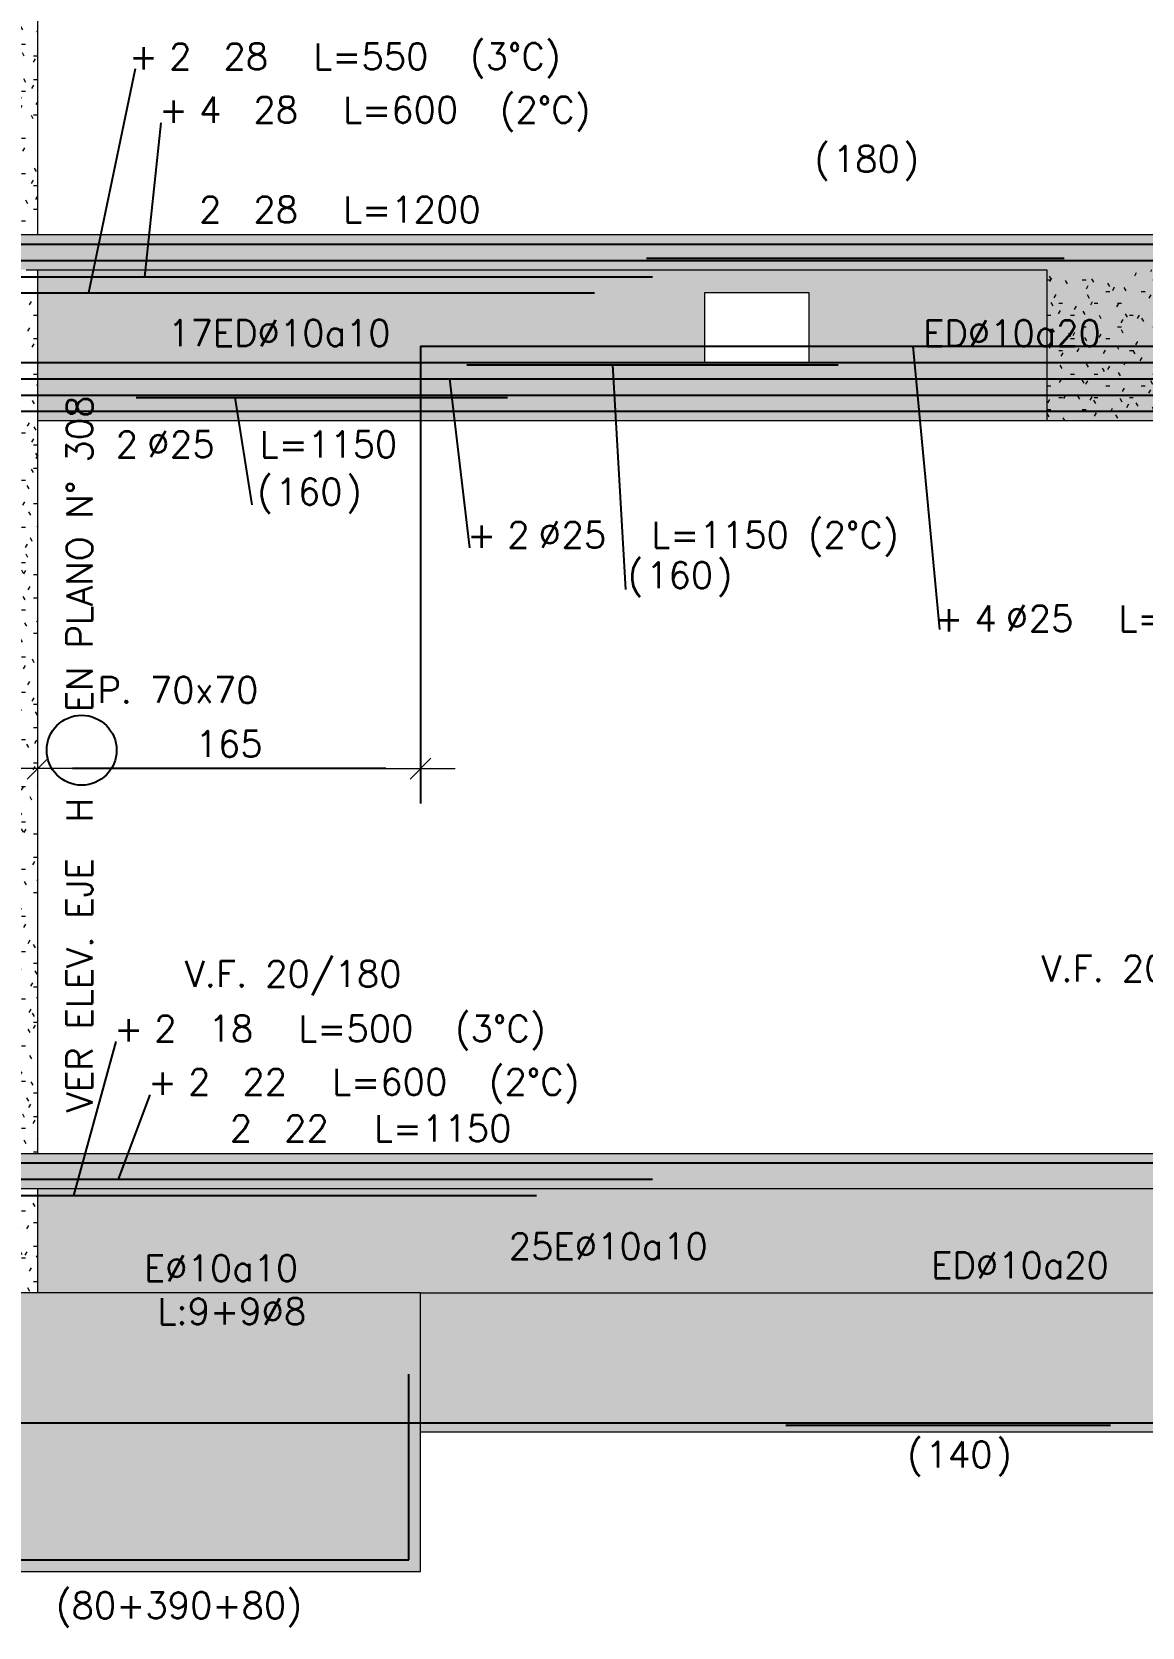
# Model space of a CAD drawing. Extents: x -3544 to 11711, y -11366 to 8565.
# Drawn here: x 3419 to 3898, y 1627 to 2315 of the extents above; entities that cross this region are included whole.
import ezdxf
from ezdxf.enums import TextEntityAlignment as Align

# ---------------------------------------------------------------- set-up
doc = ezdxf.new("R2010")
doc.units = 0
doc.header["$LTSCALE"] = 30
doc.header["$MEASUREMENT"] = 0
doc.linetypes.add('EJE2$0$RLE-PROYECCION', pattern=[0.71438, 0.47625, -0.23813])
doc.layers.get('0').update_dxf_attribs({"linetype": 'CONTINUOUS'})
doc.layers.add('EJE2$0$RLA-ACHURADO', color=30, linetype='EJE2$0$RLE-PROYECCION', lineweight=15, transparency=0.7)
for name, color, linetype, lineweight in [('EJE2$0$RLA-CONTORNO', 30, 'CONTINUOUS', 15), ('EJE2$0$RLA-COTAS', 7, 'CONTINUOUS', 9), ('EJE2$0$RLA-TEXTOS-1', 9, 'CONTINUOUS', 9)]:
    doc.layers.add(name, color=color, linetype=linetype, lineweight=lineweight)
doc.layers.add('EJE2$0$RLA-FE', color=7, linetype='CONTINUOUS')
doc.layers.add('EJE2$0$RLA-TEXTOS-FE', color=9, linetype='CONTINUOUS')
doc.styles.add('EJE2$0$RomanS', font='romans.shx', dxfattribs={"height": 11.25})
doc.dimstyles.new('EJE2$0$ING-50', dxfattribs={"dimscale": 50, "dimtxt": 0.27, "dimasz": 0.3, "dimexe": 0, "dimexo": 0, "dimgap": 0.1, "dimtad": 1, "dimdec": 1, "dimzin": 12, "dimdsep": 46, "dimtxsty": 'EJE2$0$RomanS', "dimblk": 'EJE2$0$TICK1', "dimblk1": 'EJE2$0$TICK1', "dimblk2": 'EJE2$0$TICK1', "dimcen": 0.09, "dimclrd": 2, "dimclre": 1, "dimclrt": 3, "dimadec": 0, "dimazin": 0, "dimtfac": 1, "dimtdec": 0, "dimtix": 1, "dimtmove": 2, "dimatfit": 3, "dimldrblk": 'EJE2$0$TICK1', "dimfxl": 0, "dimfxlon": 1, "dimtolj": 1, "dimtzin": 0, "dimarcsym": 0})
pattern_1 = [(0, (-1898.762, -1266.802), (20.32, 5.08), [1.676, -13.564, 1.676, -13.564, -81.28]), (0, (-1898.762, -1266.802), (20.32, 5.08), [-30.48, 1.676, -28.804, 1.676, -13.564, -35.56]), (0, (-1898.762, -1266.802), (20.32, 5.08), [-76.2, 1.676, -8.484, 1.676, -23.724]), (120, (-1891.142, -1264.262), (-14.559409, 15.057636), [1.676, -13.564, 1.676, -13.564, -81.28]), (120, (-1891.142, -1264.262), (-14.559409, 15.057636), [-30.48, 1.676, -28.804, 1.676, -13.564, -35.56]), (120, (-1891.142, -1264.262), (-14.559409, 15.057636), [-76.2, 1.676, -8.484, 1.676, -23.724]), (240, (-1888.602, -1254.102), (-5.760591, -20.137636), [1.676, -13.564, 1.676, -13.564, -81.28]), (240, (-1888.602, -1254.102), (-5.760591, -20.137636), [-30.48, 1.676, -28.804, 1.676, -13.564, -35.56]), (240, (-1888.602, -1254.102), (-5.760591, -20.137636), [-76.2, 1.676, -8.484, 1.676, -23.724])]

# ---------------------------------------------------------------- blocks, each defined once
blk = doc.blocks.new('*U204')
at = {"layer": 'EJE2$0$RLA-FE'}
blk.add_line((0, 0), (1118.21, 0), dxfattribs=at)
at = {"layer": 'EJE2$0$RLA-FE', "color": 3, "style": 'EJE2$0$RomanS'}
for tag, p, flags in [('PHI', (640.6, 9.54), 14), ('DIAM', (650.46, 9.32), 12), ('MINUS', (672.48, 9.32), 13), ('MARK', (685.87, 9.32), 13), ('TEXTO_FE1', (689.17, 9.32), 8), ('TEXTO_FE2', (756.69, 9.34), 8), ('TIPO', (598.8, -75.78), 13), ('NVECES', (584.93, -94.72), 13), ('NUMFE', (588.86, -114.48), 13), ('CAPA', (597.06, -133.6), 13), ('DESPLAZA', (278.34, -151.59), 13), ('ESPACIO', (284.39, -169.95), 13), ('CANT', (298.23, -188.75), 13)]:
    blk.add_attdef(tag, p, '', height=11.25, dxfattribs=dict(at, flags=flags))
at = {"layer": 'EJE2$0$RLA-FE', "color": 3, "style": 'EJE2$0$RomanS', "flags": 8}
for tag, p in [('F=', (622.3, 9.32)), ('NUM', (636.71, 9.32))]:
    blk.add_attdef(tag, text='', height=11.25, dxfattribs=at).set_placement(p, align=Align.RIGHT)
blk = doc.blocks.new('*U208')
at = {"layer": 'EJE2$0$RLA-FE'}
for q in [(0, 0), (968.21, 0)]:
    blk.add_line((0, 0), q, dxfattribs=at)
at = {"layer": 'EJE2$0$RLA-FE', "color": 3, "style": 'EJE2$0$RomanS'}
for tag, p, flags in [('PHI', (274.51, 9.54), 14), ('DIAM', (284.36, 9.32), 12), ('MINUS', (306.38, 9.32), 13), ('MARK', (319.78, 9.32), 13), ('TEXTO_FE1', (323.08, 9.32), 8), ('TEXTO_FE2', (390.6, 9.34), 8), ('TIPO', (523.8, -75.78), 13), ('NVECES', (509.93, -94.72), 13), ('NUMFE', (513.86, -114.48), 13), ('CAPA', (522.06, -133.6), 13), ('DESPLAZA', (278.34, -151.59), 13), ('ESPACIO', (284.39, -169.95), 13), ('CANT', (298.23, -188.75), 13)]:
    blk.add_attdef(tag, p, '', height=11.25, dxfattribs=dict(at, flags=flags))
at = {"layer": 'EJE2$0$RLA-FE', "color": 3, "style": 'EJE2$0$RomanS', "flags": 8}
for tag, p in [('F=', (256.2, 9.32)), ('NUM', (270.61, 9.32))]:
    blk.add_attdef(tag, text='', height=11.25, dxfattribs=at).set_placement(p, align=Align.RIGHT)
blk = doc.blocks.new('*U44')
at = {"layer": 'EJE2$0$RLA-FE'}
for p, q in [((0, 0), (1118.21, 0)), ((1118.21, 0), (1168.21, 0)), ((1168.21, 0), (1200, 0)), ((1200, 0), (1200, 0))]:
    blk.add_line(p, q, dxfattribs=at)
at = {"layer": 'EJE2$0$RLA-FE', "color": 3, "style": 'EJE2$0$RomanS', "flags": 8}
for tag, p in [('F=', (508.44, 36.32)), ('NUM', (522.85, 36.32))]:
    blk.add_attdef(tag, text='', height=11.25, dxfattribs=at).set_placement(p, align=Align.RIGHT)
at = {"layer": 'EJE2$0$RLA-FE', "color": 3, "style": 'EJE2$0$RomanS'}
for tag, p, flags in [('PHI', (526.74, 36.54), 14), ('DIAM', (536.6, 36.32), 12), ('MINUS', (558.62, 36.32), 13), ('MARK', (572.01, 36.32), 13), ('TEXTO_FE1', (575.31, 36.32), 8), ('TEXTO_FE2', (642.83, 36.34), 8), ('TIPO', (598.8, -75.78), 13), ('NVECES', (584.93, -94.72), 13), ('NUMFE', (588.86, -114.48), 13), ('CAPA', (597.06, -133.6), 13), ('DESPLAZA', (278.34, -151.59), 13), ('ESPACIO', (284.39, -169.95), 13), ('CANT', (298.23, -188.75), 13)]:
    blk.add_attdef(tag, p, '', height=11.25, dxfattribs=dict(at, flags=flags))
blk = doc.blocks.new('*U207')
at = {"layer": 'EJE2$0$RLA-FE'}
for q in [(0, 0), (968.21, 0)]:
    blk.add_line((0, 0), q, dxfattribs=at)
at = {"layer": 'EJE2$0$RLA-FE', "color": 3, "style": 'EJE2$0$RomanS', "flags": 8}
for tag, p in [('F=', (343.4, 36.32)), ('NUM', (357.8, 36.32))]:
    blk.add_attdef(tag, text='', height=11.25, dxfattribs=at).set_placement(p, align=Align.RIGHT)
at = {"layer": 'EJE2$0$RLA-FE', "color": 3, "style": 'EJE2$0$RomanS'}
for tag, p, flags in [('PHI', (361.7, 36.54), 14), ('DIAM', (371.56, 36.32), 12), ('MINUS', (393.57, 36.32), 13), ('MARK', (406.97, 36.32), 13), ('TEXTO_FE1', (410.27, 36.32), 8), ('TEXTO_FE2', (477.79, 36.34), 8), ('TIPO', (523.8, -75.78), 13), ('NVECES', (509.93, -94.72), 13), ('NUMFE', (513.86, -114.48), 13), ('CAPA', (522.06, -133.6), 13), ('DESPLAZA', (278.34, -151.59), 13), ('ESPACIO', (284.39, -169.95), 13), ('CANT', (298.23, -188.75), 13)]:
    blk.add_attdef(tag, p, '', height=11.25, dxfattribs=dict(at, flags=flags))
blk = doc.blocks.new('*U42')
at = {"layer": 'EJE2$0$RLA-FE', "color": 6}
blk.add_line((0, 1), (180, 1), dxfattribs=at)
at = {"layer": 'EJE2$0$RLA-FE', "color": 3, "style": 'EJE2$0$RomanS', "flags": 8}
for tag, p in [('(', (75.66, 38.14)), ('EMP', (94.68, 38.14)), (')', (113.99, 38.14))]:
    blk.add_attdef(tag, text='', height=11.25, dxfattribs=at).set_placement(p, align=Align.CENTER)
blk = doc.blocks.new('*U205')
at = {"layer": 'EJE2$0$RLA-FE'}
for p, q in [((0, 0), (0, 0)), ((0, 0), (518.21, 0)), ((518.21, 0), (568.21, 0)), ((568.21, 0), (600, 0)), ((600, 0), (600, 0))]:
    blk.add_line(p, q, dxfattribs=at)
at = {"layer": 'EJE2$0$RLA-FE', "color": 3, "style": 'EJE2$0$RomanS', "flags": 8}
for tag, p in [('F=', (399.8, 66.32)), ('NUM', (414.21, 66.32))]:
    blk.add_attdef(tag, text='', height=11.25, dxfattribs=at).set_placement(p, align=Align.RIGHT)
at = {"layer": 'EJE2$0$RLA-FE', "color": 3, "style": 'EJE2$0$RomanS'}
for tag, p, flags in [('PHI', (418.1, 66.54), 14), ('DIAM', (427.96, 66.32), 12), ('MINUS', (449.98, 66.32), 13), ('MARK', (463.37, 66.32), 13), ('TEXTO_FE1', (466.67, 66.32), 8), ('TEXTO_FE2', (534.19, 66.34), 8), ('TIPO', (298.8, -75.78), 13), ('NVECES', (284.93, -94.72), 13), ('NUMFE', (288.86, -114.48), 13), ('CAPA', (297.06, -133.6), 13), ('DESPLAZA', (278.34, -151.59), 13), ('ESPACIO', (284.39, -169.95), 13), ('CANT', (298.23, -188.75), 13)]:
    blk.add_attdef(tag, p, '', height=11.25, dxfattribs=dict(at, flags=flags))
blk = doc.blocks.new('*U206')
at = {"layer": 'EJE2$0$RLA-FE'}
for p, q in [((0, 0), (0, 0)), ((0, 0), (468.21, 0)), ((468.21, 0), (518.21, 0)), ((518.21, 0), (550, 0)), ((550, 0), (550, 0))]:
    blk.add_line(p, q, dxfattribs=at)
at = {"layer": 'EJE2$0$RLA-FE', "color": 3, "style": 'EJE2$0$RomanS', "flags": 8}
for tag, p in [('F=', (361.9, 96.32)), ('NUM', (376.31, 96.32))]:
    blk.add_attdef(tag, text='', height=11.25, dxfattribs=at).set_placement(p, align=Align.RIGHT)
at = {"layer": 'EJE2$0$RLA-FE', "color": 3, "style": 'EJE2$0$RomanS'}
for tag, p, flags in [('PHI', (380.21, 96.54), 14), ('DIAM', (390.06, 96.32), 12), ('MINUS', (412.08, 96.32), 13), ('MARK', (425.48, 96.32), 13), ('TEXTO_FE1', (428.78, 96.32), 8), ('TEXTO_FE2', (496.3, 96.34), 8), ('TIPO', (273.8, -75.78), 13), ('NVECES', (259.93, -94.72), 13), ('NUMFE', (263.86, -114.48), 13), ('CAPA', (272.06, -133.6), 13), ('DESPLAZA', (278.34, -151.59), 13), ('ESPACIO', (284.39, -169.95), 13), ('CANT', (298.23, -188.75), 13)]:
    blk.add_attdef(tag, p, '', height=11.25, dxfattribs=dict(at, flags=flags))
blk = doc.blocks.new('*U190')
at = {"layer": 'EJE2$0$RLA-FE'}
blk.add_line((0, 0), (1068.21, 0), dxfattribs=at)
at = {"layer": 'EJE2$0$RLA-FE', "color": 3, "style": 'EJE2$0$RomanS', "flags": 8}
for tag, p in [('F=', (396.34, -19.89)), ('NUM', (410.75, -19.89))]:
    blk.add_attdef(tag, text='', height=11.25, dxfattribs=at).set_placement(p, align=Align.RIGHT)
at = {"layer": 'EJE2$0$RLA-FE', "color": 3, "style": 'EJE2$0$RomanS'}
for tag, p, flags in [('PHI', (414.65, -19.68), 12), ('DIAM', (424.5, -19.89), 12), ('MINUS', (446.52, -19.89), 13), ('MARK', (459.91, -19.89), 13), ('TEXTO_FE1', (463.21, -19.89), 8), ('TEXTO_FE2', (530.73, -19.88), 8), ('TIPO', (573.8, -57.92), 13), ('NVECES', (559.93, -76.86), 13), ('NUMFE', (563.86, -96.62), 13), ('CAPA', (572.06, -115.74), 13), ('DESPLAZA', (277.18, -134.17), 13), ('ESPACIO', (283.22, -152.53), 13), ('CANT', (297.06, -171.33), 13)]:
    blk.add_attdef(tag, p, '', height=11.25, dxfattribs=dict(at, flags=flags))
blk = doc.blocks.new('*U60')
at = {"layer": 'EJE2$0$RLA-FE'}
for p, q in [((0, 0), (0, 0)), ((0, 0), (1068.21, 0)), ((1068.21, 0), (1118.21, 0)), ((1118.21, 0), (1150, 0)), ((1150, 0), (1150, 0))]:
    blk.add_line(p, q, dxfattribs=at)
at = {"layer": 'EJE2$0$RLA-FE', "color": 3, "style": 'EJE2$0$RomanS', "flags": 8}
for tag, p in [('F=', (483.44, -47.89)), ('NUM', (497.85, -47.89))]:
    blk.add_attdef(tag, text='', height=11.25, dxfattribs=at).set_placement(p, align=Align.RIGHT)
at = {"layer": 'EJE2$0$RLA-FE', "color": 3, "style": 'EJE2$0$RomanS'}
for tag, p, flags in [('PHI', (501.74, -47.68), 12), ('DIAM', (511.6, -47.89), 12), ('MINUS', (533.62, -47.89), 13), ('MARK', (547.01, -47.89), 13), ('TEXTO_FE1', (550.31, -47.89), 8), ('TEXTO_FE2', (617.83, -47.88), 8), ('TIPO', (573.8, -57.92), 13), ('NVECES', (559.93, -76.86), 13), ('NUMFE', (563.86, -96.62), 13), ('CAPA', (572.06, -115.74), 13), ('DESPLAZA', (277.18, -134.17), 13), ('ESPACIO', (283.22, -152.53), 13), ('CANT', (297.06, -171.33), 13)]:
    blk.add_attdef(tag, p, '', height=11.25, dxfattribs=dict(at, flags=flags))
blk = doc.blocks.new('*U191')
at = {"layer": 'EJE2$0$RLA-FE', "color": 6}
blk.add_line((0, -1), (160, -1), dxfattribs=at)
at = {"layer": 'EJE2$0$RLA-FE', "color": 3, "style": 'EJE2$0$RomanS', "flags": 8}
for tag, p in [('(', (55.45, -47.26)), (')', (93.79, -47.26)), ('EMP', (74.48, -47.26))]:
    blk.add_attdef(tag, text='', height=11.25, dxfattribs=at).set_placement(p, align=Align.CENTER)
blk = doc.blocks.new('*U192')
at = {"layer": 'EJE2$0$RLA-FE'}
blk.add_line((0, 0), (1068.21, 0), dxfattribs=at)
at = {"layer": 'EJE2$0$RLA-FE', "color": 3, "style": 'EJE2$0$RomanS'}
for tag, p, flags in [('TIPO', (573.8, -57.92), 13), ('PHI', (470.93, -72.68), 12), ('DIAM', (480.79, -72.89), 12), ('MINUS', (502.81, -72.89), 13), ('MARK', (516.2, -72.89), 13), ('TEXTO_FE1', (519.5, -72.89), 8), ('TEXTO_FE2', (587.02, -72.88), 8), ('NVECES', (559.93, -76.86), 13), ('NUMFE', (563.86, -96.62), 13), ('CAPA', (572.06, -115.74), 13), ('DESPLAZA', (277.18, -134.17), 13), ('ESPACIO', (283.22, -152.53), 13), ('CANT', (297.06, -171.33), 13)]:
    blk.add_attdef(tag, p, '', height=11.25, dxfattribs=dict(at, flags=flags))
at = {"layer": 'EJE2$0$RLA-FE', "color": 3, "style": 'EJE2$0$RomanS', "flags": 8}
for tag, p in [('F=', (452.63, -72.89)), ('NUM', (467.04, -72.89))]:
    blk.add_attdef(tag, text='', height=11.25, dxfattribs=at).set_placement(p, align=Align.RIGHT)
blk = doc.blocks.new('*U189')
at = {"layer": 'EJE2$0$RLA-FE'}
for p, q in [((0, 0), (1068.21, 0)), ((1068.21, 0), (1118.21, 0)), ((1118.21, 0), (1150, 0)), ((1150, 0), (1150, 0))]:
    blk.add_line(p, q, dxfattribs=at)
at = {"layer": 'EJE2$0$RLA-FE', "color": 3, "style": 'EJE2$0$RomanS'}
for tag, p, flags in [('TIPO', (573.8, -57.92), 13), ('NVECES', (559.93, -76.86), 13), ('PHI', (460.88, -97.68), 12), ('DIAM', (470.73, -97.89), 12), ('MINUS', (492.75, -97.89), 13), ('MARK', (506.14, -97.89), 13), ('TEXTO_FE1', (509.44, -97.89), 8), ('NUMFE', (563.86, -96.62), 13), ('TEXTO_FE2', (576.97, -97.88), 8), ('CAPA', (572.06, -115.74), 13), ('DESPLAZA', (277.18, -134.17), 13), ('ESPACIO', (283.22, -152.53), 13), ('CANT', (297.06, -171.33), 13)]:
    blk.add_attdef(tag, p, '', height=11.25, dxfattribs=dict(at, flags=flags))
at = {"layer": 'EJE2$0$RLA-FE', "color": 3, "style": 'EJE2$0$RomanS', "flags": 8}
for tag, p in [('F=', (442.57, -97.89)), ('NUM', (456.98, -97.89))]:
    blk.add_attdef(tag, text='', height=11.25, dxfattribs=at).set_placement(p, align=Align.RIGHT)
blk = doc.blocks.new('*U195')
at = {"layer": 'EJE2$0$RLA-FE'}
for q in [(0, 0), (1118.21, 0)]:
    blk.add_line((0, 0), q, dxfattribs=at)
at = {"layer": 'EJE2$0$RLA-FE', "color": 3, "style": 'EJE2$0$RomanS'}
for tag, p, flags in [('TIPO', (598.8, -57.92), 13), ('NVECES', (584.93, -76.86), 13), ('PHI', (576.2, -97.68), 12), ('DIAM', (586.05, -97.89), 12), ('NUMFE', (588.86, -96.62), 13), ('MINUS', (608.07, -97.89), 13), ('MARK', (621.46, -97.89), 13), ('TEXTO_FE1', (624.77, -97.89), 8), ('TEXTO_FE2', (692.29, -97.88), 8), ('CAPA', (597.06, -115.74), 13), ('DESPLAZA', (277.18, -134.17), 13), ('ESPACIO', (283.22, -152.53), 13), ('CANT', (297.06, -171.33), 13)]:
    blk.add_attdef(tag, p, '', height=11.25, dxfattribs=dict(at, flags=flags))
at = {"layer": 'EJE2$0$RLA-FE', "color": 3, "style": 'EJE2$0$RomanS', "flags": 8}
for tag, p in [('F=', (557.89, -97.89)), ('NUM', (572.3, -97.89))]:
    blk.add_attdef(tag, text='', height=11.25, dxfattribs=at).set_placement(p, align=Align.RIGHT)
blk = doc.blocks.new('*U193')
at = {"layer": 'EJE2$0$RLA-FE', "color": 6}
blk.add_line((0, -1), (160, -1), dxfattribs=at)
at = {"layer": 'EJE2$0$RLA-FE', "color": 3, "style": 'EJE2$0$RomanS', "flags": 8}
for tag, p in [('(', (72.67, -97.26)), ('EMP', (91.7, -97.26)), (')', (111.01, -97.26))]:
    blk.add_attdef(tag, text='', height=11.25, dxfattribs=at).set_placement(p, align=Align.CENTER)
blk = doc.blocks.new('*U194')
at = {"layer": 'EJE2$0$RLA-FE'}
for p, q in [((0, 0), (0, 0)), ((0, 0), (518.21, 0)), ((518.21, 0), (568.21, 0)), ((568.21, 0), (600, 0)), ((600, 0), (600, 0))]:
    blk.add_line(p, q, dxfattribs=at)
at = {"layer": 'EJE2$0$RLA-FE', "color": 3, "style": 'EJE2$0$RomanS'}
for tag, p, flags in [('TIPO', (298.8, -57.92), 13), ('NVECES', (284.93, -76.86), 13), ('NUMFE', (288.86, -96.62), 13), ('CAPA', (297.06, -115.74), 13), ('PHI', (252.31, -122.68), 12), ('DIAM', (262.17, -122.89), 12), ('MINUS', (284.19, -122.89), 13), ('MARK', (297.58, -122.89), 13), ('TEXTO_FE1', (300.88, -122.89), 8), ('TEXTO_FE2', (368.4, -122.88), 8), ('DESPLAZA', (277.18, -134.17), 13), ('ESPACIO', (283.22, -152.53), 13), ('CANT', (297.06, -171.33), 13)]:
    blk.add_attdef(tag, p, '', height=11.25, dxfattribs=dict(at, flags=flags))
at = {"layer": 'EJE2$0$RLA-FE', "color": 3, "style": 'EJE2$0$RomanS', "flags": 8}
for tag, p in [('F=', (234.01, -122.89)), ('NUM', (248.42, -122.89))]:
    blk.add_attdef(tag, text='', height=11.25, dxfattribs=at).set_placement(p, align=Align.RIGHT)
blk = doc.blocks.new('EJE2$0$TICK1')
for points in [[(-1, 0), (1, 0)], [(-0.3, -0.3), (0.3, 0.3)]]:
    blk.add_lwpolyline(points)
blk = doc.blocks.new('*D90')
at = {"layer": 'EJE2$0$RLA-COTAS', "color": 2, "lineweight": -2, "transparency": 16777216}
blk.add_line((790.48, -235), (655.48, -235), dxfattribs=at)
at = {"layer": 'EJE2$0$RLA-COTAS', "color": 2, "lineweight": -2, "transparency": 16777216, "xscale": 15, "yscale": 15, "zscale": 15, "rotation": 180}
blk.add_blockref('EJE2$0$TICK1', (640.48, -235), dxfattribs=at)
at = {"layer": 'EJE2$0$RLA-COTAS', "color": 2, "lineweight": -2, "transparency": 16777216, "xscale": 15, "yscale": 15, "zscale": 15}
blk.add_blockref('EJE2$0$TICK1', (805.48, -235), dxfattribs=at)
at = {"layer": 'EJE2$0$RLA-COTAS', "color": 3, "transparency": 16777216, "insert": (722.98, -224.38), "char_height": 11.25, "attachment_point": 5, "style": 'EJE2$0$RomanS'}
blk.add_mtext('\\A1;165', dxfattribs=at)
blk = doc.blocks.new('*U174')
at = {"layer": 'EJE2$0$RLA-FE'}
blk.add_line((0, 0), (1068.21, 0), dxfattribs=at)
at = {"layer": 'EJE2$0$RLA-FE', "color": 3, "style": 'EJE2$0$RomanS'}
for tag, p, flags in [('PHI', (573.87, 9.54), 14), ('DIAM', (583.72, 9.32), 12), ('MINUS', (605.74, 9.32), 13), ('MARK', (619.13, 9.32), 13), ('TEXTO_FE1', (622.43, 9.32), 8), ('TEXTO_FE2', (689.95, 9.34), 8), ('TIPO', (573.8, -75.78), 13), ('NVECES', (559.93, -94.72), 13), ('NUMFE', (563.86, -114.48), 13), ('CAPA', (572.06, -133.6), 13), ('DESPLAZA', (278.34, -151.59), 13), ('ESPACIO', (284.39, -169.95), 13), ('CANT', (298.23, -188.75), 13)]:
    blk.add_attdef(tag, p, '', height=11.25, dxfattribs=dict(at, flags=flags))
at = {"layer": 'EJE2$0$RLA-FE', "color": 3, "style": 'EJE2$0$RomanS', "flags": 8}
for tag, p in [('F=', (555.56, 9.32)), ('NUM', (569.97, 9.32))]:
    blk.add_attdef(tag, text='', height=11.25, dxfattribs=at).set_placement(p, align=Align.RIGHT)
blk = doc.blocks.new('*U158')
at = {"layer": 'EJE2$0$RLA-FE'}
for p, q in [((0, 0), (1118.21, 0)), ((1118.21, 0), (1168.21, 0)), ((1168.21, 0), (1200, 0)), ((1200, 0), (1200, 0))]:
    blk.add_line(p, q, dxfattribs=at)
at = {"layer": 'EJE2$0$RLA-FE', "color": 3, "style": 'EJE2$0$RomanS', "flags": 8}
for tag, p in [('F=', (508.44, -19.89)), ('NUM', (522.85, -19.89))]:
    blk.add_attdef(tag, text='', height=11.25, dxfattribs=at).set_placement(p, align=Align.RIGHT)
at = {"layer": 'EJE2$0$RLA-FE', "color": 3, "style": 'EJE2$0$RomanS'}
for tag, p, flags in [('PHI', (526.74, -19.68), 12), ('DIAM', (536.6, -19.89), 12), ('MINUS', (558.62, -19.89), 13), ('MARK', (572.01, -19.89), 13), ('TEXTO_FE1', (575.31, -19.89), 8), ('TEXTO_FE2', (642.83, -19.88), 8), ('TIPO', (598.8, -57.92), 13), ('NVECES', (584.93, -76.86), 13), ('NUMFE', (588.86, -96.62), 13), ('CAPA', (597.06, -115.74), 13), ('DESPLAZA', (277.18, -134.17), 13), ('ESPACIO', (283.22, -152.53), 13), ('CANT', (297.06, -171.33), 13)]:
    blk.add_attdef(tag, p, '', height=11.25, dxfattribs=dict(at, flags=flags))
blk = doc.blocks.new('*U57')
at = {"layer": 'EJE2$0$RLA-FE'}
for q in [(0, 0), (1068.21, 0)]:
    blk.add_line((0, 0), q, dxfattribs=at)
at = {"layer": 'EJE2$0$RLA-FE', "color": 3, "style": 'EJE2$0$RomanS', "flags": 8}
for tag, p in [('F=', (483.44, -19.89)), ('NUM', (497.85, -19.89))]:
    blk.add_attdef(tag, text='', height=11.25, dxfattribs=at).set_placement(p, align=Align.RIGHT)
at = {"layer": 'EJE2$0$RLA-FE', "color": 3, "style": 'EJE2$0$RomanS'}
for tag, p, flags in [('PHI', (501.74, -19.68), 12), ('DIAM', (511.6, -19.89), 12), ('MINUS', (533.62, -19.89), 13), ('MARK', (547.01, -19.89), 13), ('TEXTO_FE1', (550.31, -19.89), 8), ('TEXTO_FE2', (617.83, -19.88), 8), ('TIPO', (573.8, -57.92), 13), ('NVECES', (559.93, -76.86), 13), ('NUMFE', (563.86, -96.62), 13), ('CAPA', (572.06, -115.74), 13), ('DESPLAZA', (277.18, -134.17), 13), ('ESPACIO', (283.22, -152.53), 13), ('CANT', (297.06, -171.33), 13)]:
    blk.add_attdef(tag, p, '', height=11.25, dxfattribs=dict(at, flags=flags))
blk = doc.blocks.new('*U56')
at = {"layer": 'EJE2$0$RLA-FE', "color": 6}
blk.add_line((0, -1), (140, -1), dxfattribs=at)
at = {"layer": 'EJE2$0$RLA-FE', "color": 3, "style": 'EJE2$0$RomanS', "flags": 8}
for tag, p in [('(', (55.66, -19.26)), (')', (93.99, -19.26)), ('EMP', (74.68, -19.26))]:
    blk.add_attdef(tag, text='', height=11.25, dxfattribs=at).set_placement(p, align=Align.CENTER)
blk = doc.blocks.new('*U175')
at = {"layer": 'EJE2$0$RLA-FE'}
for p, q in [((0, 0), (0, 0)), ((0, 0), (518.21, 0)), ((518.21, 0), (568.21, 0)), ((568.21, 0), (600, 0)), ((600, 0), (600, 0))]:
    blk.add_line(p, q, dxfattribs=at)
at = {"layer": 'EJE2$0$RLA-FE', "color": 3, "style": 'EJE2$0$RomanS', "flags": 8}
for tag, p in [('F=', (395.06, 36.32)), ('NUM', (409.47, 36.32))]:
    blk.add_attdef(tag, text='', height=11.25, dxfattribs=at).set_placement(p, align=Align.RIGHT)
at = {"layer": 'EJE2$0$RLA-FE', "color": 3, "style": 'EJE2$0$RomanS'}
for tag, p, flags in [('PHI', (413.37, 36.54), 14), ('DIAM', (423.22, 36.32), 12), ('MINUS', (445.24, 36.32), 13), ('MARK', (458.63, 36.32), 13), ('TEXTO_FE1', (461.93, 36.32), 8), ('TEXTO_FE2', (529.46, 36.34), 8), ('TIPO', (298.8, -75.78), 13), ('NVECES', (284.93, -94.72), 13), ('NUMFE', (288.86, -114.48), 13), ('CAPA', (297.06, -133.6), 13), ('DESPLAZA', (278.34, -151.59), 13), ('ESPACIO', (284.39, -169.95), 13), ('CANT', (298.23, -188.75), 13)]:
    blk.add_attdef(tag, p, '', height=11.25, dxfattribs=dict(at, flags=flags))
blk = doc.blocks.new('*U176')
at = {"layer": 'EJE2$0$RLA-FE'}
for p, q in [((0, 0), (0, 0)), ((0, 0), (418.21, 0)), ((418.21, 0), (468.21, 0)), ((468.21, 0), (500, 0)), ((500, 0), (500, 0))]:
    blk.add_line(p, q, dxfattribs=at)
at = {"layer": 'EJE2$0$RLA-FE', "color": 3, "style": 'EJE2$0$RomanS', "flags": 8}
for tag, p in [('F=', (330.47, 66.32)), ('NUM', (344.88, 66.32))]:
    blk.add_attdef(tag, text='', height=11.25, dxfattribs=at).set_placement(p, align=Align.RIGHT)
at = {"layer": 'EJE2$0$RLA-FE', "color": 3, "style": 'EJE2$0$RomanS'}
for tag, p, flags in [('PHI', (348.78, 66.54), 14), ('DIAM', (358.63, 66.32), 12), ('MINUS', (380.65, 66.32), 13), ('MARK', (394.04, 66.32), 13), ('TEXTO_FE1', (397.34, 66.32), 8), ('TEXTO_FE2', (464.86, 66.34), 8), ('TIPO', (248.8, -75.78), 13), ('NVECES', (234.93, -94.72), 13), ('NUMFE', (238.86, -114.48), 13), ('CAPA', (247.06, -133.6), 13), ('DESPLAZA', (278.34, -151.59), 13), ('ESPACIO', (284.39, -169.95), 13), ('CANT', (298.23, -188.75), 13)]:
    blk.add_attdef(tag, p, '', height=11.25, dxfattribs=dict(at, flags=flags))
blk = doc.blocks.new('*U289')
at = {"layer": 'EJE2$0$RLA-FE'}
for p, q in [((0, 80), (0, 0)), ((390, 0), (390, 80)), ((0, 0), (308.21, 0)), ((308.21, 0), (358.21, 0)), ((358.21, 0), (390, 0))]:
    blk.add_line(p, q, dxfattribs=at)
at = {"layer": 'EJE2$0$RLA-FE', "color": 3, "style": 'EJE2$0$RomanS', "flags": 8}
for tag, p in [('F=', (103.44, -25.3)), ('NUM', (117.85, -25.3))]:
    blk.add_attdef(tag, text='', height=11.25, dxfattribs=at).set_placement(p, align=Align.RIGHT)
at = {"layer": 'EJE2$0$RLA-FE', "color": 3, "style": 'EJE2$0$RomanS'}
for tag, p, flags in [('PHI', (121.74, -25.08), 12), ('DIAM', (131.6, -25.3), 12), ('MINUS', (153.62, -25.3), 13), ('MARK', (167.01, -25.3), 13), ('TEXTO_FE1', (170.31, -25.3), 8), ('TEXTO_FE2', (237.83, -25.28), 8), ('TIPO', (193.8, -57.92), 13), ('NVECES', (179.93, -76.86), 13), ('NUMFE', (183.86, -96.62), 13), ('CAPA', (192.06, -115.74), 13), ('DESPLAZA', (277.18, -134.17), 13), ('ESPACIO', (283.22, -152.53), 13), ('CANT', (297.06, -171.33), 13)]:
    blk.add_attdef(tag, p, '', height=11.25, dxfattribs=dict(at, flags=flags))
blk = doc.blocks.new('EJE2')
at = {"layer": 'EJE2$0$RLA-ACHURADO'}
h = blk.add_hatch(dxfattribs=at)
h.set_pattern_fill('FP_1', color=256, style=0, pattern_type=2)
h.set_pattern_definition(pattern_1)
h.paths.add_polyline_path([(640.48, -5), (640.48, 376), (635.48, 376), (635.48, 311), (575.48, 311), (575.48, 376), (570.48, 376), (570.48, -5)], flags=0)
h = blk.add_hatch(dxfattribs=at)
h.set_pattern_fill('FP_1', color=256, style=0, pattern_type=2)
h.set_pattern_definition(pattern_1)
h.paths.add_polyline_path([(-1423.06, -20), (1625.48, -20), (1625.48, -5), (-1734.52, -5), (-1734.52, -20)], flags=0)
h.paths.add_polyline_path([(-2429.52, -20), (-2054.52, -20), (-2054.52, -5), (-2429.52, -5)], flags=0)
h = blk.add_hatch(dxfattribs=at)
h.set_pattern_fill('FP_1', color=256, style=0, pattern_type=2)
h.set_pattern_definition(pattern_1)
h.paths.add_polyline_path([(635.48, -401), (640.48, -401), (640.48, -20), (635.48, -20), (635.48, -85), (575.48, -85), (575.48, -20), (570.48, -20), (570.48, -401), (575.48, -401)], flags=0)
h = blk.add_hatch(dxfattribs=at)
h.set_pattern_fill('FP_1', color=256, style=0, pattern_type=2)
h.set_pattern_definition([(0, (1101.238, -2467.1674), (20.32, 5.08), [1.676, -13.564, 1.676, -13.564, -81.28]), (0, (1101.238, -2467.1674), (20.32, 5.08), [-30.48, 1.676, -28.804, 1.676, -13.564, -35.56]), (0, (1101.238, -2467.1674), (20.32, 5.08), [-76.2, 1.676, -8.484, 1.676, -23.724]), (120, (1108.858, -2464.6274), (-14.559409, 15.057636), [1.676, -13.564, 1.676, -13.564, -81.28]), (120, (1108.858, -2464.6274), (-14.559409, 15.057636), [-30.48, 1.676, -28.804, 1.676, -13.564, -35.56]), (120, (1108.858, -2464.6274), (-14.559409, 15.057636), [-76.2, 1.676, -8.484, 1.676, -23.724]), (240, (1111.398, -2454.4674), (-5.760591, -20.137636), [1.676, -13.564, 1.676, -13.564, -81.28]), (240, (1111.398, -2454.4674), (-5.760591, -20.137636), [-30.48, 1.676, -28.804, 1.676, -13.564, -35.56]), (240, (1111.398, -2454.4674), (-5.760591, -20.137636), [-76.2, 1.676, -8.484, 1.676, -23.724])])
h.paths.add_polyline_path([(1237.98, -30), (1282.98, -30), (1282.98, -60), (1237.98, -60)])
h.paths.add_polyline_path([(1570.48, -85), (1570.48, -20), (640.48, -20), (640.48, -85)])
h.paths.add_polyline_path([(972.98, -30), (972.98, -60), (927.98, -60), (927.98, -30)])
h = blk.add_hatch(dxfattribs=at)
h.set_pattern_fill('FP_1', color=256, style=0, pattern_type=2)
h.set_pattern_definition(pattern_1)
h.paths.add_polyline_path([(1135.48, -85), (1135.48, -20), (1075.48, -20), (1075.48, -85)], flags=0)
h = blk.add_hatch(dxfattribs=at)
h.set_pattern_fill('FP_1', color=256, style=0, pattern_type=2)
h.set_pattern_definition(pattern_1)
h.paths.add_polyline_path([(-1359.52, -416), (1625.48, -416), (1625.48, -401), (-1359.52, -401)], flags=0)
h = blk.add_hatch(dxfattribs=at)
h.set_pattern_fill('FP_1', color=256, style=0, pattern_type=2)
h.set_pattern_definition(pattern_1)
h.paths.add_polyline_path([(570.48, -461), (640.48, -461), (640.48, -416), (570.48, -416)], flags=0)
h = blk.add_hatch(dxfattribs=at)
h.set_pattern_fill('FP_1', color=256, style=0, pattern_type=2)
h.set_pattern_definition(pattern_1)
h.paths.add_polyline_path([(640.48, -461), (1570.48, -461), (1570.48, -416), (640.48, -416)], flags=0)
h = blk.add_hatch(dxfattribs=at)
h.set_pattern_fill('FP_1', color=256, style=0, pattern_type=2)
h.set_pattern_definition(pattern_1)
h.paths.add_polyline_path([(-194.52, -581), (-194.52, -461), (-594.52, -461), (-594.52, -581)], flags=0)
h.paths.add_polyline_path([(805.48, -581), (805.48, -461), (405.48, -461), (405.48, -581)], flags=0)
h = blk.add_hatch(dxfattribs=at)
h.set_pattern_fill('FP_1', color=256, style=0, pattern_type=2)
h.set_pattern_definition(pattern_1)
h.paths.add_polyline_path([(805.48, -521), (1515.48, -521), (1515.48, -461), (805.48, -461)], flags=0)
at = {"layer": 'EJE2$0$RLA-CONTORNO'}
for p, q in [((640.48, -5), (640.48, 376)), ((2140.48, -5), (-1734.52, -5)), ((635.48, -20), (1075.48, -20)), ((640.48, -401), (640.48, -20)), ((1075.48, -20), (1075.48, -85)), ((640.48, -85), (1075.48, -85)), ((1075.48, -85), (1135.48, -85)), ((1625.48, -401), (-1734.52, -401)), ((-1379.52, -416), (1625.48, -416)), ((640.48, -461), (640.48, -416)), ((805.48, -461), (405.48, -461)), ((805.48, -581), (805.48, -461)), ((805.48, -461), (1515.48, -461)), ((1515.48, -521), (805.48, -521)), ((405.48, -581), (805.48, -581))]:
    blk.add_line(p, q, dxfattribs=at)
blk.add_lwpolyline([(927.98, -60), (972.98, -60), (972.98, -30), (927.98, -30)], close=True, dxfattribs=at)
at = {"layer": 'EJE2$0$RLA-FE', "color": 2}
for p, q in [((682.5, 66.63), (662.43, -30)), ((693.49, 43.32), (686.51, -23)), ((1029.3, -175.01), (1017.85, -53)), ((893.97, -157.79), (888.43, -61)), ((817.95, -67), (826.68, -139.89)), ((732.97, -121.26), (725.63, -75)), ((674.17, -352.68), (655.86, -419)), ((688.76, -375.68), (675.21, -412))]:
    blk.add_line(p, q, dxfattribs=at)
at = {"layer": 'EJE2$0$RLA-FE', "color": 1}
blk.add_line((805.48, -53), (805.48, -250), dxfattribs=at)
at = {"layer": 'EJE2$0$RLA-TEXTOS-FE', "color": 2}
blk.add_circle((659.43, -227.09), 15.07, dxfattribs=at)
at = {"layer": 'EJE2$0$RLA-FE'}
ref = blk.add_blockref('*U206', (330.48, -30), dxfattribs=at)
ref.add_attrib('DIAM', '28', (720.55, 66.32), dxfattribs={"color": 3, "height": 11.25, "style": 'EJE2$0$RomanS'})
ref.add_attrib('NUM', '2', dxfattribs={"color": 3, "height": 11.25, "style": 'EJE2$0$RomanS'}).set_placement((706.79, 66.32), align=Align.RIGHT)
ref.add_attrib('TEXTO_FE1', 'L=550', (759.26, 66.32), dxfattribs={"color": 3, "height": 11.25, "style": 'EJE2$0$RomanS'})
ref.add_attrib('TEXTO_FE2', '(3°C)', (826.78, 66.34), dxfattribs={"color": 3, "height": 11.25, "style": 'EJE2$0$RomanS'})
ref.add_attrib('F=', '+', dxfattribs={"color": 3, "height": 11.25, "style": 'EJE2$0$RomanS'}).set_placement((692.39, 66.32), align=Align.RIGHT)
ref = blk.add_blockref('*U205', (305.48, -23), dxfattribs=at)
ref.add_attrib('DIAM', '28', (733.44, 43.32), dxfattribs={"color": 3, "height": 11.25, "style": 'EJE2$0$RomanS'})
ref.add_attrib('NUM', '4', dxfattribs={"color": 3, "height": 11.25, "style": 'EJE2$0$RomanS'}).set_placement((719.69, 43.32), align=Align.RIGHT)
ref.add_attrib('TEXTO_FE1', 'L=600', (772.15, 43.32), dxfattribs={"color": 3, "height": 11.25, "style": 'EJE2$0$RomanS'})
ref.add_attrib('TEXTO_FE2', '(2°C)', (839.67, 43.34), dxfattribs={"color": 3, "height": 11.25, "style": 'EJE2$0$RomanS'})
ref.add_attrib('F=', '+', dxfattribs={"color": 3, "height": 11.25, "style": 'EJE2$0$RomanS'}).set_placement((705.28, 43.32), align=Align.RIGHT)
ref = blk.add_blockref('*U42', (902.98, -16), dxfattribs=at)
ref.add_attrib('EMP', '180', dxfattribs={"color": 3, "height": 11.25, "style": 'EJE2$0$RomanS'}).set_placement((997.66, 22.14), align=Align.CENTER)
ref.add_attrib('(', '(', dxfattribs={"color": 3, "height": 11.25, "style": 'EJE2$0$RomanS'}).set_placement((978.64, 22.14), align=Align.CENTER)
ref.add_attrib(')', ')', dxfattribs={"color": 3, "height": 11.25, "style": 'EJE2$0$RomanS'}).set_placement((1016.98, 22.14), align=Align.CENTER)
for name, p in [('*U44', (-117.02, -16)), ('*U207', (902.98, -16)), ('*U208', (1087.98, -9)), ('*U189', (-164.52, -60)), ('*U195', (825.48, -60)), ('*U60', (-307.02, -74)), ('*U60', (682.98, -74)), ('*U158', (-97.02, -517)), ('*U57', (962.98, -517))]:
    blk.add_blockref(name, p, dxfattribs=at)
ref = blk.add_blockref('*U204', (82.98, -9), dxfattribs=at)
ref.add_attrib('DIAM', '28', (733.44, 0.32), dxfattribs={"color": 3, "height": 11.25, "style": 'EJE2$0$RomanS'})
ref.add_attrib('NUM', '2', dxfattribs={"color": 3, "height": 11.25, "style": 'EJE2$0$RomanS'}).set_placement((719.69, 0.32), align=Align.RIGHT)
ref.add_attrib('TEXTO_FE1', 'L=1200', (772.15, 0.32), dxfattribs={"color": 3, "height": 11.25, "style": 'EJE2$0$RomanS'})
ref = blk.add_blockref('*U194', (805.48, -53), dxfattribs=at)
ref.add_attrib('DIAM', '25', (1067.65, -175.89), dxfattribs={"color": 3, "height": 11.25, "style": 'EJE2$0$RomanS'})
ref.add_attrib('NUM', '4', dxfattribs={"color": 3, "height": 11.25, "style": 'EJE2$0$RomanS'}).set_placement((1053.9, -175.89), align=Align.RIGHT)
ref.add_attrib('TEXTO_FE1', 'L=600', (1106.36, -175.89), dxfattribs={"color": 3, "height": 11.25, "style": 'EJE2$0$RomanS'})
ref.add_attrib('TEXTO_FE2', '(3°C)', (1173.88, -175.88), dxfattribs={"color": 3, "height": 11.25, "style": 'EJE2$0$RomanS'})
ref.add_attrib('PHI', '%%C', (1057.79, -175.68), dxfattribs={"color": 3, "height": 11.25, "style": 'EJE2$0$RomanS'})
ref.add_attrib('F=', '+', dxfattribs={"color": 3, "height": 11.25, "style": 'EJE2$0$RomanS'}).set_placement((1039.49, -175.89), align=Align.RIGHT)
ref = blk.add_blockref('*U193', (825.48, -60), dxfattribs=at)
ref.add_attrib('EMP', '160', dxfattribs={"color": 3, "height": 11.25, "style": 'EJE2$0$RomanS'}).set_placement((917.18, -157.26), align=Align.CENTER)
ref.add_attrib('(', '(', dxfattribs={"color": 3, "height": 11.25, "style": 'EJE2$0$RomanS'}).set_placement((898.15, -157.26), align=Align.CENTER)
ref.add_attrib(')', ')', dxfattribs={"color": 3, "height": 11.25, "style": 'EJE2$0$RomanS'}).set_placement((936.49, -157.26), align=Align.CENTER)
ref = blk.add_blockref('*U192', (385.48, -67), dxfattribs=at)
ref.add_attrib('DIAM', '25', (866.27, -139.89), dxfattribs={"color": 3, "height": 11.25, "style": 'EJE2$0$RomanS'})
ref.add_attrib('NUM', '2', dxfattribs={"color": 3, "height": 11.25, "style": 'EJE2$0$RomanS'}).set_placement((852.52, -139.89), align=Align.RIGHT)
ref.add_attrib('TEXTO_FE1', 'L=1150', (904.98, -139.89), dxfattribs={"color": 3, "height": 11.25, "style": 'EJE2$0$RomanS'})
ref.add_attrib('TEXTO_FE2', '(2°C)', (972.5, -139.88), dxfattribs={"color": 3, "height": 11.25, "style": 'EJE2$0$RomanS'})
ref.add_attrib('PHI', '%%C', (856.41, -139.68), dxfattribs={"color": 3, "height": 11.25, "style": 'EJE2$0$RomanS'})
ref.add_attrib('F=', '+', dxfattribs={"color": 3, "height": 11.25, "style": 'EJE2$0$RomanS'}).set_placement((838.11, -139.89), align=Align.RIGHT)
ref = blk.add_blockref('*U191', (682.98, -74), dxfattribs=at)
ref.add_attrib('EMP', '160', dxfattribs={"color": 3, "height": 11.25, "style": 'EJE2$0$RomanS'}).set_placement((757.46, -121.26), align=Align.CENTER)
ref.add_attrib('(', '(', dxfattribs={"color": 3, "height": 11.25, "style": 'EJE2$0$RomanS'}).set_placement((738.43, -121.26), align=Align.CENTER)
ref.add_attrib(')', ')', dxfattribs={"color": 3, "height": 11.25, "style": 'EJE2$0$RomanS'}).set_placement((776.77, -121.26), align=Align.CENTER)
ref = blk.add_blockref('*U190', (272.98, -81), dxfattribs=at)
ref.add_attrib('DIAM', '25', (697.48, -100.89), dxfattribs={"color": 3, "height": 11.25, "style": 'EJE2$0$RomanS'})
ref.add_attrib('NUM', '2', dxfattribs={"color": 3, "height": 11.25, "style": 'EJE2$0$RomanS'}).set_placement((683.73, -100.89), align=Align.RIGHT)
ref.add_attrib('TEXTO_FE1', 'L=1150', (736.19, -100.89), dxfattribs={"color": 3, "height": 11.25, "style": 'EJE2$0$RomanS'})
ref.add_attrib('PHI', '%%C', (687.63, -100.68), dxfattribs={"color": 3, "height": 11.25, "style": 'EJE2$0$RomanS'})
ref = blk.add_blockref('*U176', (355.48, -419), dxfattribs=at)
ref.add_attrib('DIAM', '18', (714.11, -352.68), dxfattribs={"color": 3, "height": 11.25, "style": 'EJE2$0$RomanS'})
ref.add_attrib('NUM', '2', dxfattribs={"color": 3, "height": 11.25, "style": 'EJE2$0$RomanS'}).set_placement((700.36, -352.68), align=Align.RIGHT)
ref.add_attrib('TEXTO_FE1', 'L=500', (752.82, -352.68), dxfattribs={"color": 3, "height": 11.25, "style": 'EJE2$0$RomanS'})
ref.add_attrib('TEXTO_FE2', '(3°C)', (820.35, -352.66), dxfattribs={"color": 3, "height": 11.25, "style": 'EJE2$0$RomanS'})
ref.add_attrib('F=', '+', dxfattribs={"color": 3, "height": 11.25, "style": 'EJE2$0$RomanS'}).set_placement((685.95, -352.68), align=Align.RIGHT)
ref = blk.add_blockref('*U175', (305.48, -412), dxfattribs=at)
ref.add_attrib('DIAM', '22', (728.7, -375.68), dxfattribs={"color": 3, "height": 11.25, "style": 'EJE2$0$RomanS'})
ref.add_attrib('NUM', '2', dxfattribs={"color": 3, "height": 11.25, "style": 'EJE2$0$RomanS'}).set_placement((714.95, -375.68), align=Align.RIGHT)
ref.add_attrib('TEXTO_FE1', 'L=600', (767.42, -375.68), dxfattribs={"color": 3, "height": 11.25, "style": 'EJE2$0$RomanS'})
ref.add_attrib('TEXTO_FE2', '(2°C)', (834.94, -375.66), dxfattribs={"color": 3, "height": 11.25, "style": 'EJE2$0$RomanS'})
ref.add_attrib('F=', '+', dxfattribs={"color": 3, "height": 11.25, "style": 'EJE2$0$RomanS'}).set_placement((700.54, -375.68), align=Align.RIGHT)
ref = blk.add_blockref('*U174', (162.98, -405), dxfattribs=at)
ref.add_attrib('DIAM', '22', (746.7, -395.68), dxfattribs={"color": 3, "height": 11.25, "style": 'EJE2$0$RomanS'})
ref.add_attrib('NUM', '2', dxfattribs={"color": 3, "height": 11.25, "style": 'EJE2$0$RomanS'}).set_placement((732.95, -395.68), align=Align.RIGHT)
ref.add_attrib('TEXTO_FE1', 'L=1150', (785.41, -395.68), dxfattribs={"color": 3, "height": 11.25, "style": 'EJE2$0$RomanS'})
ref = blk.add_blockref('*U289', (410.48, -576), dxfattribs=at)
ref.add_attrib('DIAM', '16', (542.08, -601.3), dxfattribs={"color": 3, "height": 11.25, "style": 'EJE2$0$RomanS'})
ref.add_attrib('NUM', '2', dxfattribs={"color": 3, "height": 11.25, "style": 'EJE2$0$RomanS'}).set_placement((528.33, -601.3), align=Align.RIGHT)
ref.add_attrib('TEXTO_FE1', 'L=550', (580.79, -601.3), dxfattribs={"color": 3, "height": 11.25, "style": 'EJE2$0$RomanS'})
ref.add_attrib('TEXTO_FE2', '(80+390+80)', (648.31, -601.28), dxfattribs={"color": 3, "height": 11.25, "style": 'EJE2$0$RomanS'})
ref.add_attrib('PHI', '%%C', (532.23, -601.08), dxfattribs={"color": 3, "height": 11.25, "style": 'EJE2$0$RomanS'})
ref.add_attrib('F=', 'F=', dxfattribs={"color": 3, "height": 11.25, "style": 'EJE2$0$RomanS'}).set_placement((513.92, -601.3), align=Align.RIGHT)
ref = blk.add_blockref('*U56', (962.98, -517), dxfattribs=at)
ref.add_attrib('EMP', '140', dxfattribs={"color": 3, "height": 11.25, "style": 'EJE2$0$RomanS'}).set_placement((1037.66, -536.26), align=Align.CENTER)
ref.add_attrib('(', '(', dxfattribs={"color": 3, "height": 11.25, "style": 'EJE2$0$RomanS'}).set_placement((1018.64, -536.26), align=Align.CENTER)
ref.add_attrib(')', ')', dxfattribs={"color": 3, "height": 11.25, "style": 'EJE2$0$RomanS'}).set_placement((1056.98, -536.26), align=Align.CENTER)
at = {"layer": 'EJE2$0$RLA-TEXTOS-1', "char_height": 11.25, "attachment_point": 5, "style": 'EJE2$0$RomanS'}
for s, insert, width, line_spacing_factor in [('P. 70x70', (700.91, -201.09), 129.8188, 0.983083), ('V.F. 20/180', (750.58, -325.35), 108.0446, 0.941778), ('V.F. 20/120', (1119.86, -323), 108.0446, 0.941778)]:
    blk.add_mtext(s, dxfattribs=dict(at, insert=insert, width=width, line_spacing_factor=line_spacing_factor))
at = {"layer": 'EJE2$0$RLA-TEXTOS-FE', "color": 9, "style": 'EJE2$0$RomanS'}
for s, p in [('17ED%%C10a10', (744.63, -52.9)), ('ED%%C10a20', (1060.44, -53)), ('25E%%C10a10', (886.42, -446.49)), ('E%%C10a10', (719.53, -455.96)), ('ED%%C10a20', (1063.94, -454.68)), ('L:9+9%%C8', (724.19, -474.56))]:
    blk.add_text(s, height=11.25, dxfattribs=at).set_placement(p, align=Align.CENTER)
blk.add_text('VER ELEV. EJE  H   EN PLANO N%%D 308', height=11.25, rotation=90, dxfattribs=at).set_placement((664.12, -383.08))
at = {"layer": 'EJE2$0$RLA-COTAS'}
dim = blk.add_aligned_dim(p1=(805.48, -53), p2=(640.48, -53), distance=182, dimstyle='EJE2$0$ING-50', dxfattribs=at)
dim.commit()
dim.dimension.update_dxf_attribs({"geometry": '*D90', "text_midpoint": (722.98, -224.38)})

msp = doc.modelspace()

# ---------------------------------------------------------------- block references
msp.add_blockref('EJE2', (2781.39, 2232.23))

doc.saveas('drawing.dxf')
